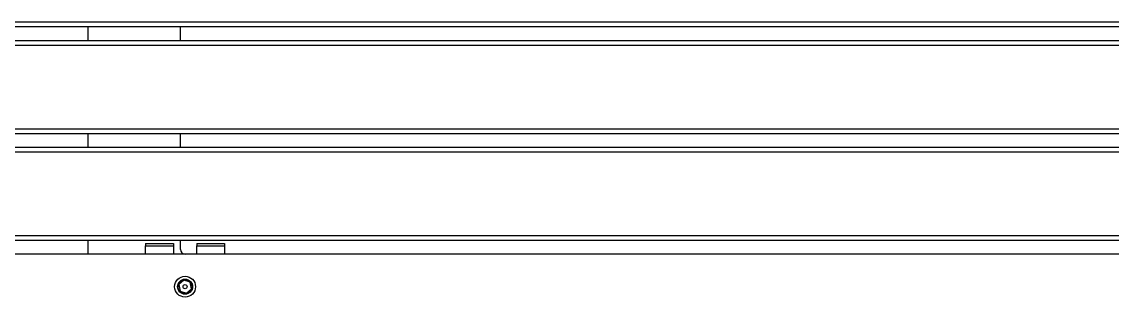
# Model space of a CAD drawing. Header units: millimetres. Extents: x 11004 to 16944, y 3085 to 7285.
# Drawn here: x 14504 to 14974.2, y 5679.9 to 5798.4 of the extents above; entities that cross this region are included whole.
import ezdxf

# ---------------------------------------------------------------- set-up
doc = ezdxf.new("R2010")
doc.units = ezdxf.units.MM
doc.header["$LTSCALE"] = 0.3

msp = doc.modelspace()

# ---------------------------------------------------------------- linework, layer by layer
for p, q in [((13383.41, 5798.45), (15167.41, 5798.45)), ((13383.41, 5796.45), (15167.41, 5796.45)), ((14532.41, 5796.45), (14532.41, 5790.45)), ((14572.41, 5790.45), (14572.41, 5796.45)), ((13383.41, 5790.45), (15167.41, 5790.45)), ((13383.41, 5788.45), (15167.41, 5788.45)), ((13383.41, 5752.45), (15167.41, 5752.45)), ((13383.41, 5750.45), (15167.41, 5750.45)), ((14532.41, 5750.45), (14532.41, 5744.45)), ((14572.41, 5744.45), (14572.41, 5750.45)), ((13383.41, 5744.45), (15167.41, 5744.45)), ((13383.41, 5742.45), (15167.41, 5742.45)), ((13383.41, 5706.45), (15167.41, 5706.45)), ((13383.41, 5704.45), (15167.41, 5704.45)), ((14532.41, 5704.45), (14532.41, 5698.45)), ((14572.41, 5700.45), (14572.41, 5704.45)), ((14557.41, 5703.05), (14557.41, 5702.05)), ((14557.41, 5703.05), (14569.41, 5703.05)), ((14557.41, 5702.05), (14569.41, 5702.05)), ((14557.41, 5698.45), (14557.41, 5702.05)), ((14569.41, 5703.05), (14569.41, 5702.05)), ((14569.41, 5702.05), (14569.41, 5698.45)), ((14579.41, 5703.05), (14591.41, 5703.05)), ((14579.41, 5703.05), (14579.41, 5702.05)), ((14579.41, 5702.05), (14591.41, 5702.05)), ((14579.41, 5698.45), (14579.41, 5702.05)), ((14591.41, 5703.05), (14591.41, 5702.05)), ((14591.41, 5702.05), (14591.41, 5698.45)), ((15171.41, 5698.45), (13379.41, 5698.45)), ((14573.85, 5687.28), (14571.68, 5685.38)), ((14571.68, 5685.38), (14572.24, 5682.55)), ((14576.58, 5686.35), (14573.85, 5687.28)), ((14577.14, 5683.52), (14576.58, 5686.35)), ((14572.24, 5682.54), (14574.97, 5681.62)), ((14574.97, 5681.62), (14577.14, 5683.52))]:
    msp.add_line(p, q)
at = {"flags": 128}
for points in [[(14571.68, 5685.38), (14571.68, 5685.38), (14571.68, 5685.38), (14571.68, 5685.38), (14571.68, 5685.38), (14571.68, 5685.38), (14571.68, 5685.38), (14571.68, 5685.38), (14571.68, 5685.38)], [(14573.85, 5687.28), (14573.85, 5687.28), (14573.85, 5687.28), (14573.85, 5687.28), (14573.85, 5687.28), (14573.85, 5687.28), (14573.85, 5687.28), (14573.85, 5687.28), (14573.85, 5687.28)], [(14576.58, 5686.35), (14576.58, 5686.35), (14576.58, 5686.35), (14576.58, 5686.35), (14576.58, 5686.35), (14576.58, 5686.35), (14576.58, 5686.35), (14576.58, 5686.35), (14576.58, 5686.35)], [(14572.24, 5682.55), (14572.24, 5682.55), (14572.24, 5682.55), (14572.24, 5682.55), (14572.24, 5682.55), (14572.24, 5682.55), (14572.24, 5682.55), (14572.24, 5682.55), (14572.24, 5682.54)], [(14574.97, 5681.62), (14574.97, 5681.62), (14574.97, 5681.62), (14574.97, 5681.62), (14574.97, 5681.62), (14574.97, 5681.62), (14574.97, 5681.62), (14574.97, 5681.62), (14574.97, 5681.62)], [(14577.14, 5683.52), (14577.14, 5683.52), (14577.14, 5683.52), (14577.14, 5683.52), (14577.14, 5683.52), (14577.14, 5683.52), (14577.14, 5683.52), (14577.14, 5683.52), (14577.14, 5683.52)]]:
    msp.add_lwpolyline(points, dxfattribs=at)
for radius in [4.5, 3.25, 3.1, 3.03, 0.894]:
    msp.add_circle((14574.41, 5684.45), radius)
msp.add_arc((14574.41, 5700.45), 2, 180, 270)

doc.saveas('drawing.dxf')
